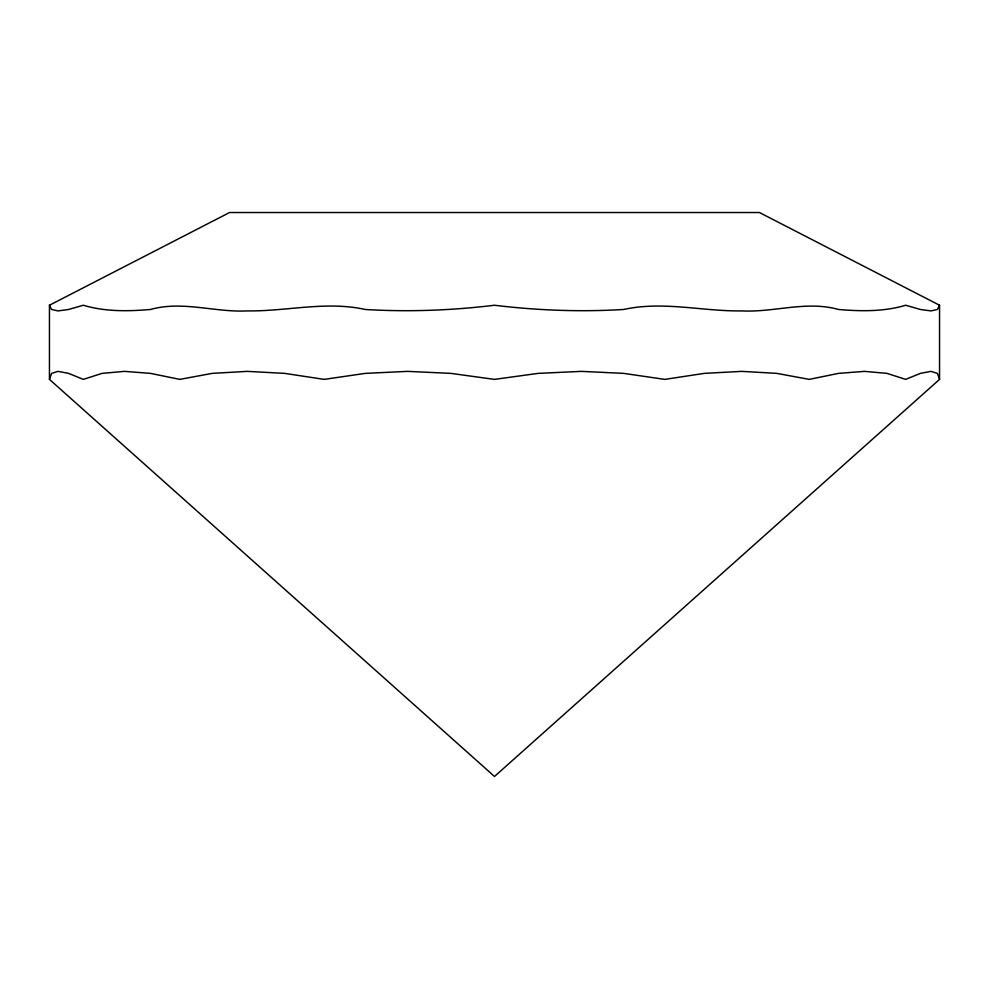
<?xml version="1.0" encoding="UTF-8"?>
<svg xmlns="http://www.w3.org/2000/svg" width="989" height="989" viewBox="0 0 989 989"><rect width="100%" height="100%" fill="white"/><g stroke="black" fill="none" stroke-linecap="round" stroke-linejoin="round"><path stroke-width="1.48" d="M49.45 379.38L51.601 373.372L57.992 371.37L68.587 373.372L83.323 379.38L102.028 373.372L124.453 371.37L150.427 373.372L179.8 379.38L212.215 373.372L247.238 371.37L284.647 373.372L324.182 379.38L365.374 373.372L407.678 371.37L450.811 373.372L494.5 379.38L538.189 373.372L581.322 371.37L623.626 373.372L664.818 379.38L704.353 373.372L741.762 371.37L776.785 373.372L809.2 379.38L838.573 373.372L864.547 371.37L886.972 373.372L905.677 379.38L920.413 373.372L931.008 371.37L937.399 373.372L939.55 379.38L494.5 776.476L49.45 379.38L49.45 305.242L229.559 212.524L759.441 212.524L939.55 305.242L939.55 379.38M939.55 305.242L937.399 309.483L930.983 310.905L920.388 309.483L905.677 305.242C883.894 311.795 860.974 311.362 838.548 309.483C806.418 300.446 774.313 312.573 741.75 310.905C702.165 311.436 663.013 300.792 623.663 309.483C580.568 312.067 537.348 310.459 494.5 305.242C451.652 310.459 408.432 312.067 365.337 309.483C325.987 300.792 286.835 311.436 247.25 310.905C214.687 312.573 182.582 300.446 150.452 309.483C128.026 311.362 105.106 311.795 83.323 305.242L68.612 309.483L58.017 310.905L51.601 309.483L49.45 305.242"/></g></svg>
